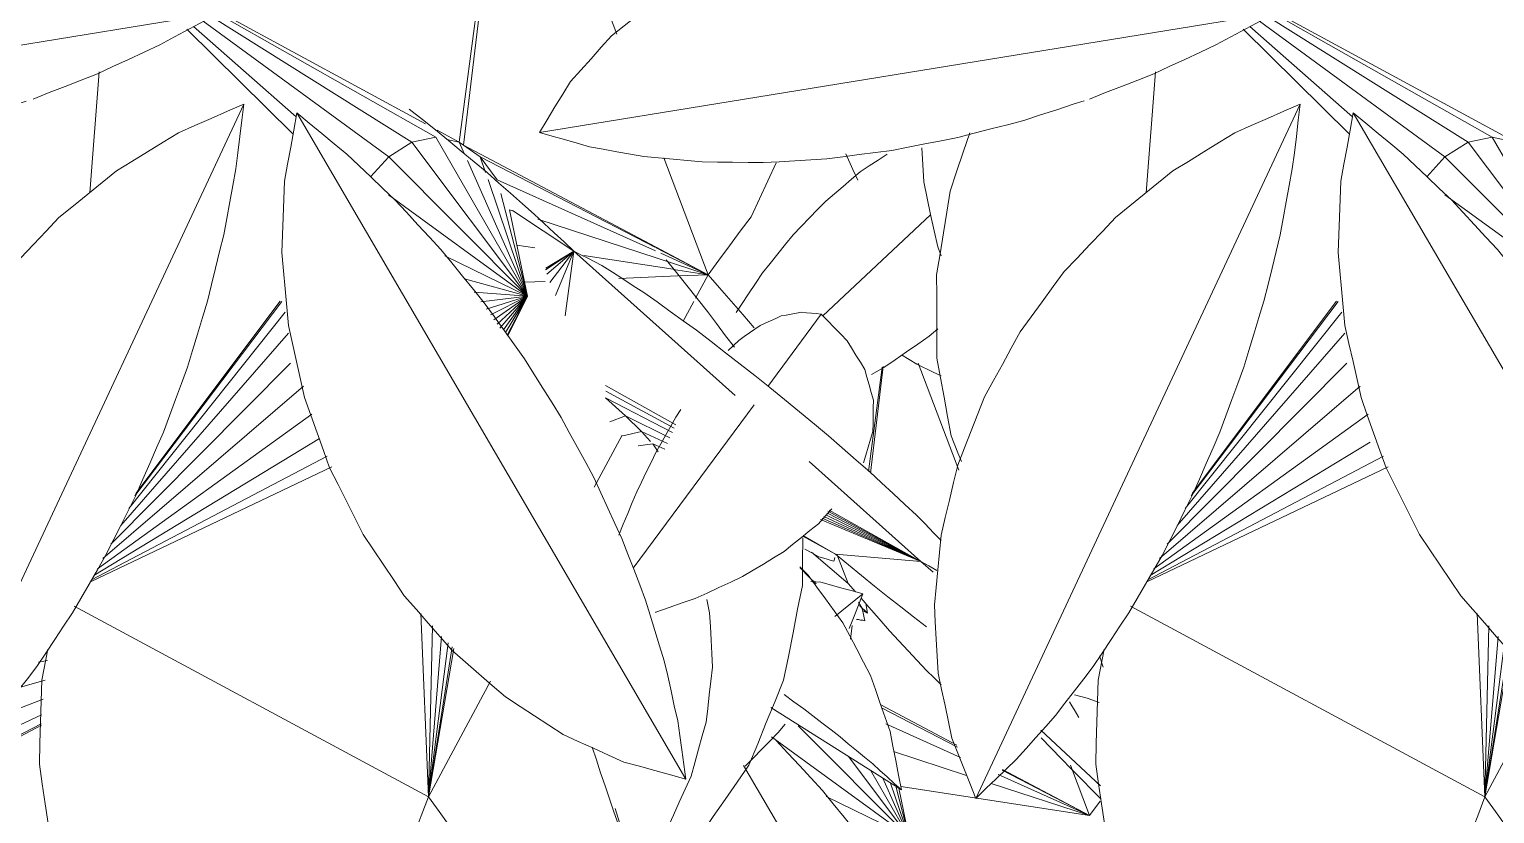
# Model space of a CAD drawing. Header units: metres. Extents: x 13.9 to 26.7, y -0.2 to 3.2.
# Drawn here: x 16.5728 to 16.6786, y 0.5821 to 0.6387 of the extents above; entities that cross this region are included whole.
import ezdxf

# ---------------------------------------------------------------- set-up
doc = ezdxf.new("R2010")
doc.units = ezdxf.units.M
doc.layers.add('Importações nas famílias', color=10, linetype='Continuous', lineweight=5)
doc.layers.add('Vegetação', color=7, linetype='Continuous', lineweight=5)

# ---------------------------------------------------------------- blocks, each defined once
blk = doc.blocks.new('Planta_pergolado_12200 - plantas pergolado_skp_Component_12-V21-Corte 1')
at = {"layer": 'Importações nas famílias'}
for p, q in [((16.64914, 0.59044), (16.64823, 0.59067)), ((16.65001, 0.59012), (16.64914, 0.59044)), ((16.6501, 0.58411), (16.64579, 0.58812)), ((16.67169, 0.56403), (16.66686, 0.56853)), ((16.66639, 0.56799), (16.66697, 0.5675))]:
    blk.add_line(p, q, dxfattribs=at)
at = {"layer": 'Importações nas famílias', "flags": 128}
for points in [[(16.64583, 0.58757), (16.64654, 0.58683), (16.64726, 0.58608)], [(16.64726, 0.58608), (16.648, 0.58532), (16.64875, 0.58457), (16.6495, 0.58381), (16.65016, 0.58314)], [(16.67099, 0.56765), (16.67071, 0.56852), (16.67044, 0.56939), (16.67016, 0.57027)], [(16.66697, 0.5675), (16.66746, 0.5671), (16.66795, 0.56671), (16.66844, 0.56631), (16.66893, 0.56592)], [(16.67169, 0.56403), (16.67152, 0.56493), (16.67134, 0.56584), (16.67116, 0.56674), (16.67099, 0.56765)], [(16.66893, 0.56592), (16.66933, 0.56563), (16.66973, 0.56533), (16.67012, 0.56504), (16.67052, 0.56475)], [(16.67052, 0.56475), (16.67081, 0.56457), (16.67111, 0.56439), (16.6714, 0.56421), (16.67169, 0.56403)]]:
    blk.add_lwpolyline(points, dxfattribs=at)
blk = doc.blocks.new('Planta_pergolado_12200 - plantas pergolado_skp_Component_12-V23-Corte 1')
at = {"layer": 'Importações nas famílias'}
for p, q in [((16.62995, 0.61813), (16.62608, 0.61292)), ((16.62511, 0.6116), (16.61638, 0.59982)), ((16.61982, 0.61125), (16.61944, 0.6107))]:
    blk.add_line(p, q, dxfattribs=at)
at = {"layer": 'Importações nas famílias', "flags": 128}
for points in [[(16.62704, 0.61801), (16.62666, 0.61783), (16.62628, 0.61766), (16.6259, 0.61749), (16.62553, 0.61732)], [(16.62852, 0.61828), (16.62815, 0.61821), (16.62778, 0.61814), (16.62741, 0.61807), (16.62704, 0.61801)], [(16.62995, 0.61813), (16.62959, 0.61817), (16.62923, 0.6182), (16.62888, 0.61824), (16.62852, 0.61828)], [(16.63182, 0.61622), (16.63135, 0.6167), (16.63088, 0.61718), (16.63042, 0.61765), (16.62995, 0.61813)], [(16.62553, 0.61732), (16.62514, 0.61705), (16.62476, 0.61678), (16.62437, 0.61651), (16.62399, 0.61624)], [(16.62399, 0.61624), (16.62361, 0.61587), (16.62322, 0.6155)], [(16.63309, 0.61414), (16.63277, 0.61466), (16.63245, 0.61518), (16.63214, 0.6157), (16.63182, 0.61622)], [(16.63371, 0.61194), (16.63355, 0.61249), (16.6334, 0.61304), (16.63324, 0.61359), (16.63309, 0.61414)], [(16.63368, 0.60968), (16.63369, 0.61025), (16.6337, 0.61081), (16.6337, 0.61138), (16.63371, 0.61194)], [(16.61944, 0.6107), (16.61908, 0.61006), (16.61872, 0.60943), (16.61836, 0.60879), (16.618, 0.60816)], [(16.633, 0.6074), (16.63317, 0.60797), (16.63334, 0.60854), (16.63351, 0.60911), (16.63368, 0.60968)], [(16.618, 0.60816), (16.61766, 0.60744), (16.61731, 0.60673), (16.61697, 0.60602), (16.61663, 0.60531)], [(16.61663, 0.60531), (16.6163, 0.60454), (16.61598, 0.60376), (16.61565, 0.60298), (16.61533, 0.6022)], [(16.62975, 0.60302), (16.63023, 0.60356), (16.63071, 0.60409)], [(16.62726, 0.60102), (16.62788, 0.60152), (16.62851, 0.60202), (16.62913, 0.60252), (16.62975, 0.60302)], [(16.62427, 0.59921), (16.62502, 0.59966), (16.62577, 0.60011), (16.62651, 0.60056), (16.62726, 0.60102)], [(16.62085, 0.59763), (16.6217, 0.59802), (16.62256, 0.59842), (16.62341, 0.59881), (16.62427, 0.59921)], [(16.61797, 0.59662), (16.61801, 0.59664), (16.61896, 0.59697), (16.6199, 0.5973), (16.62085, 0.59763)]]:
    blk.add_lwpolyline(points, dxfattribs=at)
blk = doc.blocks.new('Planta_pergolado_12200 - plantas pergolado_skp_Component_12-V24-Corte 1')
at = {"layer": 'Importações nas famílias'}
for p, q in [((16.62992, 0.5988), (16.62919, 0.59884)), ((16.63092, 0.59632), (16.63295, 0.59797)), ((16.62684, 0.58795), (16.62735, 0.58857)), ((16.60137, 0.57221), (16.60765, 0.57733))]:
    blk.add_line(p, q, dxfattribs=at)
at = {"layer": 'Importações nas famílias', "flags": 128}
for points in [[(16.63295, 0.59797), (16.63219, 0.59817), (16.63143, 0.59838), (16.63068, 0.59859), (16.62992, 0.5988)], [(16.63197, 0.59547), (16.63222, 0.5961), (16.63246, 0.59672), (16.6327, 0.59734), (16.63295, 0.59797)], [(16.62445, 0.58552), (16.62505, 0.58613), (16.62564, 0.58673), (16.62624, 0.58734), (16.62684, 0.58795)], [(16.60387, 0.58036), (16.6035, 0.57936), (16.60312, 0.57835), (16.60275, 0.57734), (16.60238, 0.57634)], [(16.60238, 0.57634), (16.60213, 0.57531), (16.60187, 0.57427), (16.60162, 0.57324), (16.60137, 0.57221)], [(16.60875, 0.57512), (16.60963, 0.57556), (16.61052, 0.57601)], [(16.6051, 0.57356), (16.60601, 0.57395), (16.60693, 0.57434), (16.60784, 0.57473), (16.60875, 0.57512)], [(16.60137, 0.57221), (16.6023, 0.57255), (16.60323, 0.57288), (16.60417, 0.57322), (16.6051, 0.57356)]]:
    blk.add_lwpolyline(points, dxfattribs=at)
blk = doc.blocks.new('Planta_pergolado_12200 - plantas pergolado_skp_Component_17-V25-Corte 1')
at = {"layer": 'Importações nas famílias'}
for p, q in [((16.62925, 0.60096), (16.63189, 0.5987)), ((16.62907, 0.59916), (16.62842, 0.59984)), ((16.63189, 0.5987), (16.63108, 0.60081)), ((16.62958, 0.59867), (16.62907, 0.59916)), ((16.63241, 0.59811), (16.63189, 0.5987)), ((16.63264, 0.59735), (16.63289, 0.5969))]:
    blk.add_line(p, q, dxfattribs=at)
at = {"layer": 'Importações nas famílias', "flags": 128}
for points in [[(16.61876, 0.62206), (16.6195, 0.62113), (16.62025, 0.62019), (16.62099, 0.61926), (16.62173, 0.61832)], [(16.62173, 0.61832), (16.62239, 0.61745), (16.62304, 0.61658), (16.62368, 0.61574)], [(16.63488, 0.5953), (16.63413, 0.59615), (16.63339, 0.597), (16.63282, 0.59764)], [(16.63289, 0.5969), (16.63294, 0.59668), (16.63299, 0.59646), (16.63304, 0.59624), (16.63309, 0.59602)], [(16.63309, 0.59602), (16.63294, 0.59605), (16.63279, 0.59607), (16.63264, 0.5961), (16.63249, 0.59612)], [(16.63755, 0.59243), (16.63688, 0.59315), (16.63622, 0.59386), (16.63555, 0.59458), (16.63488, 0.5953)], [(16.6386, 0.59139), (16.63809, 0.5919), (16.63755, 0.59243)]]:
    blk.add_lwpolyline(points, dxfattribs=at)
blk = doc.blocks.new('Planta_pergolado_12200 - plantas pergolado_skp_Component_16-V26-Corte 1')
for name in ['Planta_pergolado_12200 - plantas pergolado_skp_Component_17-V25-Corte 1', 'Planta_pergolado_12200 - plantas pergolado_skp_Component_12-V23-Corte 1', 'Planta_pergolado_12200 - plantas pergolado_skp_Component_12-V24-Corte 1', 'Planta_pergolado_12200 - plantas pergolado_skp_Component_12-V21-Corte 1']:
    blk.add_blockref(name, (0, 0))
blk = doc.blocks.new('Planta_pergolado_12200 - plantas pergolado_skp_Component_12-V27-Corte 1')
at = {"layer": 'Importações nas famílias'}
for p, q in [((16.63329, 0.59656), (16.6327, 0.59712)), ((16.633, 0.59674), (16.63329, 0.59656)), ((16.63329, 0.59656), (16.63316, 0.59726))]:
    blk.add_line(p, q, dxfattribs=at)
blk = doc.blocks.new('Planta_pergolado_12200 - plantas pergolado_skp_Component_16-V32-Corte 1')
blk.add_blockref('Planta_pergolado_12200 - plantas pergolado_skp_Component_12-V27-Corte 1', (0, 0))
blk = doc.blocks.new('Planta_pergolado_12200 - plantas pergolado_skp_Component_12-V107-Corte 1')
at = {"layer": 'Importações nas famílias'}
blk.add_line((16.65029, 0.59268), (16.65004, 0.5935), dxfattribs=at)
blk = doc.blocks.new('Planta_pergolado_12200 - plantas pergolado_skp_Component_16-V110-Corte 1')
blk.add_blockref('Planta_pergolado_12200 - plantas pergolado_skp_Component_12-V107-Corte 1', (0, 0))
blk = doc.blocks.new('Planta_pergolado_12200 - plantas pergolado_skp_Component_17-V115-Corte 1')
at = {"layer": 'Importações nas famílias'}
for p, q in [((16.57345, 0.59304), (16.57409, 0.59314)), ((16.57214, 0.59124), (16.57393, 0.59174)), ((16.57039, 0.58906), (16.57378, 0.59036)), ((16.56838, 0.58676), (16.57365, 0.58924)), ((16.56637, 0.58462), (16.57367, 0.58849)), ((16.56662, 0.58494), (16.57364, 0.58859))]:
    blk.add_line(p, q, dxfattribs=at)
blk = doc.blocks.new('Planta_pergolado_12200 - plantas pergolado_skp_Component_16-V116-Corte 1')
blk.add_blockref('Planta_pergolado_12200 - plantas pergolado_skp_Component_17-V115-Corte 1', (0, 0))
blk = doc.blocks.new('Planta_pergolado_12200 - plantas pergolado_skp_-3067411-Corte 1')
for name in ['Planta_pergolado_12200 - plantas pergolado_skp_Component_16-V110-Corte 1', 'Planta_pergolado_12200 - plantas pergolado_skp_Component_16-V116-Corte 1']:
    blk.add_blockref(name, (0, 0))
blk = doc.blocks.new('Planta_pergolado_12200 - plantas pergolado_skp_-3067423-Corte 1')
for name in ['Planta_pergolado_12200 - plantas pergolado_skp_-3067411-Corte 1', 'Planta_pergolado_12200 - plantas pergolado_skp_Component_16-V32-Corte 1', 'Planta_pergolado_12200 - plantas pergolado_skp_Component_16-V26-Corte 1']:
    blk.add_blockref(name, (0, 0))
blk = doc.blocks.new('Planta_pergolado_12200 - plantas pergolado_skp_Component_12-V154-Corte 1')
at = {"layer": 'Importações nas famílias'}
for p, q in [((16.62168, 0.59755), (16.62189, 0.5966)), ((16.61658, 0.57757), (16.61507, 0.58247))]:
    blk.add_line(p, q, dxfattribs=at)
at = {"layer": 'Importações nas famílias', "flags": 128}
for points in [[(16.62189, 0.5966), (16.62194, 0.59561), (16.62199, 0.59463), (16.62204, 0.59365), (16.62209, 0.59266)], [(16.62209, 0.59266), (16.62198, 0.59167), (16.62186, 0.59068), (16.62175, 0.58969), (16.62164, 0.5887)], [(16.62164, 0.5887), (16.62136, 0.58773), (16.62109, 0.58675), (16.62082, 0.58578), (16.62055, 0.5848)], [(16.61402, 0.58505), (16.61371, 0.58599), (16.6134, 0.5869)], [(16.6153, 0.58129), (16.61498, 0.58223), (16.61466, 0.58317), (16.61434, 0.58411), (16.61402, 0.58505)], [(16.62055, 0.5848), (16.62012, 0.58387), (16.6197, 0.58293), (16.61928, 0.582), (16.61885, 0.58106)], [(16.61658, 0.57757), (16.61626, 0.5785), (16.61594, 0.57943), (16.61562, 0.58036), (16.6153, 0.58129)], [(16.61885, 0.58106), (16.61828, 0.58019), (16.61772, 0.57932), (16.61715, 0.57844), (16.61658, 0.57757)]]:
    blk.add_lwpolyline(points, dxfattribs=at)
blk = doc.blocks.new('Planta_pergolado_12200 - plantas pergolado_skp_Component_12-V155-Corte 1')
at = {"layer": 'Importações nas famílias'}
for p, q in [((16.62841, 0.5999), (16.629, 0.59931)), ((16.63574, 0.58382), (16.62631, 0.58976))]:
    blk.add_line(p, q, dxfattribs=at)
at = {"layer": 'Importações nas famílias', "flags": 128}
for points in [[(16.629, 0.59931), (16.62963, 0.59845), (16.63025, 0.59759), (16.63088, 0.59673), (16.63151, 0.59587)], [(16.63151, 0.59587), (16.63201, 0.59492), (16.63251, 0.59398), (16.633, 0.59303), (16.6335, 0.59208)], [(16.6335, 0.59208), (16.63385, 0.59107), (16.63421, 0.59006), (16.63457, 0.58905), (16.63492, 0.58804)], [(16.62869, 0.58966), (16.62797, 0.59017), (16.62726, 0.59069)], [(16.6313, 0.58764), (16.63065, 0.58814), (16.62999, 0.58865), (16.62934, 0.58915), (16.62869, 0.58966)], [(16.63366, 0.58569), (16.63307, 0.58618), (16.63248, 0.58666), (16.63189, 0.58715), (16.6313, 0.58764)], [(16.63492, 0.58804), (16.63512, 0.58698), (16.63533, 0.58593), (16.63553, 0.58487), (16.63574, 0.58382)], [(16.63574, 0.58382), (16.63522, 0.58429), (16.6347, 0.58475), (16.63418, 0.58522), (16.63366, 0.58569)]]:
    blk.add_lwpolyline(points, dxfattribs=at)
blk = doc.blocks.new('Planta_pergolado_12200 - plantas pergolado_skp_Component_17-V156-Corte 1')
at = {"layer": 'Importações nas famílias'}
for p, q in [((16.61209, 0.62267), (16.60765, 0.62561)), ((16.61005, 0.62134), (16.61209, 0.62267)), ((16.61006, 0.62145), (16.61209, 0.62267)), ((16.61013, 0.62101), (16.61209, 0.62267)), ((16.61035, 0.62042), (16.61209, 0.62267)), ((16.61076, 0.61948), (16.61209, 0.62267)), ((16.61145, 0.61801), (16.61209, 0.62267)), ((16.61209, 0.62267), (16.62374, 0.61226)), ((16.61945, 0.61016), (16.61437, 0.61299)), ((16.6144, 0.61258), (16.61934, 0.60991)), ((16.61581, 0.61079), (16.61436, 0.61209)), ((16.61436, 0.61209), (16.6192, 0.60959)), ((16.61469, 0.61037), (16.61581, 0.61079)), ((16.61902, 0.60921), (16.61581, 0.61079)), ((16.61698, 0.60966), (16.61581, 0.61079)), ((16.61563, 0.60936), (16.61698, 0.60966)), ((16.61884, 0.6088), (16.61698, 0.60966)), ((16.61763, 0.60895), (16.61698, 0.60966)), ((16.61779, 0.60878), (16.61673, 0.60864)), ((16.61779, 0.60878), (16.61818, 0.6082)), ((16.61779, 0.60878), (16.61866, 0.60839)), ((16.62908, 0.6075), (16.63714, 0.60029)), ((16.62989, 0.60332), (16.63714, 0.60029)), ((16.63, 0.60342), (16.63714, 0.60029)), ((16.63714, 0.60029), (16.63013, 0.60355)), ((16.63714, 0.60029), (16.63027, 0.60367)), ((16.63039, 0.60379), (16.63714, 0.60029)), ((16.63041, 0.60393), (16.63714, 0.60029)), ((16.63714, 0.60029), (16.63051, 0.60399)), ((16.63097, 0.60082), (16.62861, 0.60211)), ((16.63097, 0.60082), (16.62862, 0.60213)), ((16.62865, 0.60216), (16.63097, 0.60082)), ((16.63097, 0.60082), (16.63714, 0.60029)), ((16.63714, 0.60029), (16.63803, 0.59953))]:
    blk.add_line(p, q, dxfattribs=at)
at = {"layer": 'Importações nas famílias', "flags": 128}
for points in [[(16.60021, 0.63293), (16.60116, 0.63218), (16.6021, 0.63143)], [(16.6021, 0.63143), (16.60303, 0.63066), (16.60396, 0.62989), (16.60489, 0.62911), (16.60582, 0.62834)], [(16.60582, 0.62834), (16.60667, 0.62759), (16.60752, 0.62685), (16.60837, 0.6261), (16.60923, 0.62535)], [(16.60923, 0.62535), (16.60994, 0.62468), (16.61066, 0.62401), (16.61138, 0.62334), (16.61209, 0.62267)], [(16.61209, 0.62267), (16.6126, 0.62241), (16.6131, 0.62216), (16.6136, 0.6219), (16.61411, 0.62164)], [(16.61411, 0.62164), (16.61487, 0.62116), (16.61562, 0.62067), (16.61638, 0.62018), (16.61714, 0.61969)], [(16.61714, 0.61969), (16.61809, 0.61901), (16.61903, 0.61833), (16.61998, 0.61765), (16.62093, 0.61697)], [(16.62093, 0.61697), (16.62199, 0.61616), (16.62304, 0.61535), (16.6241, 0.61453), (16.62516, 0.61372)], [(16.62516, 0.61372), (16.62623, 0.61284), (16.6273, 0.61197), (16.62838, 0.61109), (16.62945, 0.61021)], [(16.62945, 0.61021), (16.63046, 0.60935), (16.63146, 0.60848), (16.63246, 0.60761), (16.63346, 0.60675)], [(16.63346, 0.60675), (16.6343, 0.60597), (16.63514, 0.60519), (16.63599, 0.60441), (16.63683, 0.60363)], [(16.63683, 0.60363), (16.63744, 0.603), (16.63805, 0.60237), (16.6386, 0.6018)], [(16.62976, 0.60063), (16.62927, 0.60091), (16.62877, 0.60118)], [(16.63086, 0.60032), (16.63058, 0.6004), (16.63031, 0.60048), (16.63004, 0.60055), (16.62976, 0.60063)], [(16.63092, 0.60057), (16.63089, 0.60045), (16.63086, 0.60032)], [(16.63475, 0.59774), (16.6338, 0.59851), (16.63286, 0.59928), (16.63192, 0.60005), (16.63097, 0.60082)], [(16.6383, 0.59964), (16.63772, 0.59997), (16.63714, 0.60029)], [(16.63754, 0.59558), (16.63661, 0.5963), (16.63568, 0.59702), (16.63475, 0.59774)], [(16.64787, 0.59017), (16.64803, 0.58989), (16.6482, 0.58961), (16.64837, 0.58933), (16.64854, 0.58905)]]:
    blk.add_lwpolyline(points, dxfattribs=at)
blk = doc.blocks.new('Planta_pergolado_12200 - plantas pergolado_skp_Component_16-V157-Corte 1')
for name in ['Planta_pergolado_12200 - plantas pergolado_skp_Component_17-V156-Corte 1', 'Planta_pergolado_12200 - plantas pergolado_skp_Component_12-V155-Corte 1', 'Planta_pergolado_12200 - plantas pergolado_skp_Component_12-V154-Corte 1']:
    blk.add_blockref(name, (0, 0))
blk = doc.blocks.new('Planta_pergolado_12200 - plantas pergolado_skp_Component_12-V190-Corte 1')
at = {"layer": 'Importações nas famílias'}
blk.add_line((16.6096, 0.63124), (16.66274, 0.63987), dxfattribs=at)
at = {"layer": 'Importações nas famílias', "flags": 128}
for points in [[(16.63741, 0.64681), (16.63611, 0.64668), (16.6348, 0.64655), (16.6335, 0.64643), (16.63219, 0.6463)], [(16.64275, 0.64666), (16.64141, 0.6467), (16.64008, 0.64673), (16.63875, 0.64677), (16.63741, 0.64681)], [(16.64807, 0.64587), (16.64674, 0.64607), (16.64541, 0.64627), (16.64408, 0.64647), (16.64275, 0.64666)], [(16.63219, 0.6463), (16.63095, 0.64601), (16.6297, 0.64572), (16.62846, 0.64544), (16.62721, 0.64515)], [(16.65326, 0.64445), (16.65196, 0.64481), (16.65066, 0.64516), (16.64937, 0.64552), (16.64807, 0.64587)], [(16.62721, 0.64515), (16.62605, 0.64471), (16.6249, 0.64427), (16.62374, 0.64383), (16.62258, 0.64339)], [(16.65819, 0.64243), (16.65695, 0.64294), (16.65572, 0.64344), (16.65449, 0.64395), (16.65326, 0.64445)], [(16.62258, 0.64339), (16.62154, 0.64281), (16.6205, 0.64222), (16.61946, 0.64164), (16.61842, 0.64106)], [(16.66274, 0.63987), (16.66161, 0.64051), (16.66047, 0.64115), (16.65933, 0.64179), (16.65819, 0.64243)], [(16.61842, 0.64106), (16.61751, 0.64035), (16.61661, 0.63963), (16.61571, 0.63892), (16.61481, 0.63821)], [(16.65844, 0.63755), (16.65952, 0.63813), (16.66059, 0.63871), (16.66167, 0.63929), (16.66274, 0.63987)], [(16.61481, 0.63821), (16.61407, 0.63739), (16.61333, 0.63656), (16.61259, 0.63574), (16.61185, 0.63491)], [(16.65395, 0.63547), (16.65507, 0.63599), (16.6562, 0.63651), (16.65732, 0.63703), (16.65844, 0.63755)], [(16.61185, 0.63491), (16.61129, 0.634), (16.61072, 0.63308), (16.61016, 0.63216), (16.6096, 0.63124)], [(16.64931, 0.63365), (16.65047, 0.63411), (16.65163, 0.63456), (16.65279, 0.63502), (16.65395, 0.63547)], [(16.64457, 0.63211), (16.64576, 0.6325), (16.64694, 0.63288), (16.64812, 0.63327), (16.64892, 0.63353)], [(16.6398, 0.63087), (16.64099, 0.63118), (16.64218, 0.63149), (16.64338, 0.6318), (16.64457, 0.63211)], [(16.6096, 0.63124), (16.61051, 0.63098), (16.61141, 0.63073), (16.61232, 0.63047), (16.61322, 0.63021)], [(16.63503, 0.62994), (16.63623, 0.63018), (16.63742, 0.63041), (16.63861, 0.63064), (16.6398, 0.63087)], [(16.61322, 0.63021), (16.61421, 0.63003), (16.61519, 0.62985), (16.61617, 0.62968), (16.61715, 0.6295)], [(16.61715, 0.6295), (16.6182, 0.6294), (16.61925, 0.62931), (16.6203, 0.62921), (16.62135, 0.62911)], [(16.63034, 0.62934), (16.63151, 0.62949), (16.63269, 0.62964), (16.63386, 0.62979), (16.63503, 0.62994)], [(16.62135, 0.62911), (16.62245, 0.6291), (16.62355, 0.62909), (16.62466, 0.62907), (16.62576, 0.62906)], [(16.62576, 0.62906), (16.6269, 0.62913), (16.62805, 0.6292), (16.62919, 0.62927), (16.63034, 0.62934)]]:
    blk.add_lwpolyline(points, dxfattribs=at)
blk = doc.blocks.new('Planta_pergolado_12200 - plantas pergolado_skp_Component_12-V100-Corte 1')
at = {"layer": 'Importações nas famílias'}
blk.add_line((16.67702, 0.25046), (16.64893, 0.29851), dxfattribs=at)
at = {"layer": 'Importações nas famílias', "flags": 128}
for points in [[(16.64893, 0.29851), (16.64871, 0.29727), (16.64849, 0.29604), (16.64826, 0.29481), (16.64804, 0.29358)], [(16.65253, 0.29554), (16.65163, 0.29628), (16.65073, 0.29702), (16.64983, 0.29776), (16.64893, 0.29851)], [(16.65601, 0.29224), (16.65514, 0.29306), (16.65427, 0.29389), (16.6534, 0.29471), (16.65253, 0.29554)], [(16.64804, 0.29358), (16.64799, 0.29229), (16.64794, 0.291), (16.64789, 0.28972), (16.64784, 0.28843)], [(16.65933, 0.28865), (16.6585, 0.28955), (16.65767, 0.29044), (16.65684, 0.29134), (16.65601, 0.29224)], [(16.64784, 0.28843), (16.64796, 0.28712), (16.64808, 0.28581), (16.6482, 0.2845), (16.64832, 0.28318)], [(16.66246, 0.28481), (16.66168, 0.28577), (16.6609, 0.28673), (16.66011, 0.28769), (16.65933, 0.28865)], [(16.66536, 0.28076), (16.66464, 0.28177), (16.66391, 0.28278), (16.66319, 0.28379), (16.66246, 0.28481)], [(16.64832, 0.28318), (16.64862, 0.28188), (16.64891, 0.28058), (16.6492, 0.27927), (16.64949, 0.27797)], [(16.66801, 0.27654), (16.66735, 0.27759), (16.66669, 0.27865), (16.66603, 0.2797), (16.66536, 0.28076)], [(16.64949, 0.27797), (16.64994, 0.2767), (16.65039, 0.27543), (16.65085, 0.27416), (16.6513, 0.2729)], [(16.67036, 0.2722), (16.66978, 0.27329), (16.66919, 0.27437), (16.6686, 0.27546), (16.66801, 0.27654)], [(16.6513, 0.2729), (16.65191, 0.2717), (16.65251, 0.2705), (16.65312, 0.2693), (16.65372, 0.2681)], [(16.6724, 0.2678), (16.67189, 0.2689), (16.67138, 0.27), (16.67087, 0.2711), (16.67036, 0.2722)], [(16.65372, 0.2681), (16.65446, 0.26699), (16.65521, 0.26589), (16.65595, 0.26478), (16.65669, 0.26368)], [(16.67411, 0.26337), (16.67368, 0.26448), (16.67326, 0.26559), (16.67283, 0.26669), (16.6724, 0.2678)], [(16.65669, 0.26368), (16.65756, 0.26269), (16.65842, 0.26171), (16.65928, 0.26072), (16.66015, 0.25974)], [(16.67545, 0.25898), (16.67512, 0.26008), (16.67478, 0.26118), (16.67444, 0.26228), (16.67411, 0.26337)], [(16.66015, 0.25974), (16.66111, 0.2589), (16.66207, 0.25806), (16.66303, 0.25722), (16.664, 0.25638)], [(16.67643, 0.25466), (16.67618, 0.25574), (16.67594, 0.25682), (16.6757, 0.2579), (16.67545, 0.25898)], [(16.664, 0.25638), (16.66504, 0.2557), (16.66608, 0.25502), (16.66712, 0.25435), (16.66816, 0.25367)], [(16.67702, 0.25046), (16.67687, 0.25151), (16.67672, 0.25256), (16.67657, 0.25361), (16.67643, 0.25466)], [(16.66816, 0.25367), (16.66925, 0.25318), (16.67035, 0.25268), (16.67144, 0.25218), (16.67253, 0.25169)], [(16.67253, 0.25169), (16.67366, 0.25138), (16.67478, 0.25107), (16.6759, 0.25077), (16.67702, 0.25046)]]:
    blk.add_lwpolyline(points, dxfattribs=at)
blk = doc.blocks.new('Planta_pergolado_12200 - plantas pergolado_skp_Component_12-V101-Corte 1')
at = {"layer": 'Importações nas famílias'}
blk.add_line((16.62168, 0.24907), (16.6451, 0.29914), dxfattribs=at)
at = {"layer": 'Importações nas famílias', "flags": 128}
for points in [[(16.6451, 0.29914), (16.64392, 0.29863), (16.64275, 0.29811), (16.64157, 0.29759), (16.64039, 0.29708)], [(16.64453, 0.29447), (16.64468, 0.29564), (16.64482, 0.29681), (16.64496, 0.29798), (16.6451, 0.29914)], [(16.64039, 0.29708), (16.63927, 0.29639), (16.63815, 0.2957), (16.63703, 0.29501), (16.63591, 0.29433)], [(16.63591, 0.29433), (16.63487, 0.29349), (16.63384, 0.29265), (16.6328, 0.2918), (16.63176, 0.29096)], [(16.64366, 0.28971), (16.64388, 0.2909), (16.64409, 0.29209), (16.64431, 0.29328), (16.64453, 0.29447)], [(16.63176, 0.29096), (16.63084, 0.28999), (16.62991, 0.28901), (16.62899, 0.28804), (16.62806, 0.28706)], [(16.64248, 0.28493), (16.64278, 0.28612), (16.64307, 0.28732), (16.64336, 0.28852), (16.64366, 0.28971)], [(16.62806, 0.28706), (16.62727, 0.28598), (16.62647, 0.28489), (16.62568, 0.2838), (16.62488, 0.28272)], [(16.64103, 0.28017), (16.64139, 0.28136), (16.64175, 0.28255), (16.64212, 0.28374), (16.64248, 0.28493)], [(16.62488, 0.28272), (16.62424, 0.28154), (16.6236, 0.28037), (16.62295, 0.2792), (16.62231, 0.27803)], [(16.6393, 0.27549), (16.63973, 0.27666), (16.64016, 0.27783), (16.6406, 0.279), (16.64103, 0.28017)], [(16.62231, 0.27803), (16.62183, 0.2768), (16.62135, 0.27557), (16.62087, 0.27434), (16.62039, 0.2731)], [(16.63733, 0.27095), (16.63782, 0.27208), (16.63832, 0.27322), (16.63881, 0.27436), (16.6393, 0.27549)], [(16.62039, 0.2731), (16.62008, 0.27184), (16.61978, 0.27058), (16.61948, 0.26932), (16.61917, 0.26806)], [(16.63513, 0.26658), (16.63568, 0.26767), (16.63623, 0.26876), (16.63678, 0.26985), (16.63733, 0.27095)], [(16.61917, 0.26806), (16.61905, 0.2668), (16.61893, 0.26554), (16.61881, 0.26428), (16.61869, 0.26302)], [(16.63273, 0.26245), (16.63333, 0.26348), (16.63393, 0.26451), (16.63453, 0.26555), (16.63513, 0.26658)], [(16.61869, 0.26302), (16.61876, 0.26179), (16.61882, 0.26056), (16.61889, 0.25933), (16.61896, 0.2581)], [(16.63016, 0.25859), (16.6308, 0.25955), (16.63145, 0.26052), (16.63209, 0.26148), (16.63273, 0.26245)], [(16.61896, 0.2581), (16.61921, 0.25693), (16.61946, 0.25576), (16.61971, 0.25459), (16.61996, 0.25342)], [(16.62744, 0.25505), (16.62812, 0.25593), (16.6288, 0.25682), (16.62948, 0.2577), (16.63016, 0.25859)], [(16.6246, 0.25186), (16.62531, 0.25266), (16.62602, 0.25345), (16.62673, 0.25425), (16.62744, 0.25505)], [(16.61996, 0.25342), (16.62039, 0.25233), (16.62082, 0.25125), (16.62125, 0.25016), (16.62168, 0.24907)], [(16.62168, 0.24907), (16.62241, 0.24977), (16.62314, 0.25047), (16.62387, 0.25117), (16.6246, 0.25186)]]:
    blk.add_lwpolyline(points, dxfattribs=at)
blk = doc.blocks.new('Planta_pergolado_12200 - plantas pergolado_skp_Component_17-V191-Corte 1')
at = {"layer": 'Importações nas famílias'}
for p, q in [((16.67497, 0.62949), (16.66157, 0.63927)), ((16.67664, 0.63054), (16.66221, 0.63958)), ((16.66256, 0.63984), (16.67838, 0.6309)), ((16.66274, 0.63992), (16.68007, 0.63054)), ((16.66807, 0.63112), (16.6604, 0.63868)), ((16.6683, 0.63236), (16.66089, 0.63887)), ((16.65339, 0.62689), (16.65408, 0.63561)), ((16.67497, 0.62949), (16.67664, 0.63054)), ((16.67664, 0.63054), (16.67838, 0.6309)), ((16.68499, 0.61944), (16.67664, 0.63054)), ((16.68499, 0.61944), (16.67838, 0.6309)), ((16.67838, 0.6309), (16.68007, 0.63054)), ((16.67365, 0.62803), (16.67497, 0.62949)), ((16.68499, 0.61944), (16.67497, 0.62949)), ((16.68499, 0.61944), (16.67495, 0.62674)), ((16.65665, 0.60504), (16.66725, 0.61905)), ((16.65672, 0.60519), (16.66714, 0.61907)), ((16.65622, 0.60412), (16.66752, 0.61827)), ((16.65564, 0.6029), (16.66775, 0.61675)), ((16.65491, 0.60155), (16.66788, 0.61459)), ((16.65435, 0.6005), (16.66884, 0.61294)), ((16.65395, 0.59976), (16.66942, 0.61091)), ((16.65369, 0.59928), (16.66956, 0.6089)), ((16.65353, 0.59898), (16.67053, 0.6079)), ((16.67086, 0.60712), (16.65344, 0.59883)), ((16.65227, 0.59708), (16.67785, 0.58333)), ((16.67729, 0.59655), (16.67785, 0.58333)), ((16.67813, 0.59565), (16.67785, 0.58333)), ((16.67785, 0.58333), (16.6788, 0.59489)), ((16.67785, 0.58333), (16.67927, 0.59442)), ((16.67955, 0.59413), (16.67785, 0.58333)), ((16.67967, 0.59401), (16.67785, 0.58333)), ((16.68231, 0.59166), (16.67785, 0.58333))]:
    blk.add_line(p, q, dxfattribs=at)
at = {"layer": 'Importações nas famílias', "flags": 128}
for points in [[(16.63925, 0.627), (16.63972, 0.62841), (16.6402, 0.62981), (16.64068, 0.63121)], [(16.63827, 0.62098), (16.63852, 0.62249), (16.63876, 0.62399), (16.639, 0.6255), (16.63925, 0.627)], [(16.6383, 0.61496), (16.63829, 0.61646), (16.63829, 0.61797), (16.63828, 0.61947), (16.63827, 0.62098)], [(16.63932, 0.60935), (16.63907, 0.61075), (16.63881, 0.61215), (16.63856, 0.61355), (16.6383, 0.61496)], [(16.64007, 0.6075), (16.63981, 0.60814), (16.63932, 0.60935)], [(16.64994, 0.59174), (16.65023, 0.59323), (16.65037, 0.59397)], [(16.64976, 0.58568), (16.6498, 0.5872), (16.64985, 0.58871), (16.64989, 0.59022), (16.64994, 0.59174)], [(16.65059, 0.57996), (16.65038, 0.58139), (16.65017, 0.58282), (16.64997, 0.58425), (16.64976, 0.58568)], [(16.67785, 0.58333), (16.67733, 0.58196), (16.67681, 0.58059), (16.67629, 0.57922), (16.67577, 0.57785)], [(16.68092, 0.57902), (16.68015, 0.5801), (16.67939, 0.58118), (16.67862, 0.58225), (16.67785, 0.58333)]]:
    blk.add_lwpolyline(points, dxfattribs=at)
blk = doc.blocks.new('Planta_pergolado_12200 - plantas pergolado_skp_Component_16-V192-Corte 1')
for name, p in [('Planta_pergolado_12200 - plantas pergolado_skp_Component_17-V191-Corte 1', (0, 0)), ('Planta_pergolado_12200 - plantas pergolado_skp_Component_12-V190-Corte 1', (0, 0)), ('Planta_pergolado_12200 - plantas pergolado_skp_Component_12-V101-Corte 1', (0.01942, 0.33414)), ('Planta_pergolado_12200 - plantas pergolado_skp_Component_12-V100-Corte 1', (0.01942, 0.33414))]:
    blk.add_blockref(name, p)
blk = doc.blocks.new('Planta_pergolado_12200 - plantas pergolado_skp_Component_12-V203-Corte 1')
at = {"layer": 'Importações nas famílias'}
blk.add_line((16.53335, 0.63124), (16.58649, 0.63987), dxfattribs=at)
at = {"layer": 'Importações nas famílias', "flags": 128}
for points in [[(16.56116, 0.64681), (16.55985, 0.64668), (16.55855, 0.64655), (16.55724, 0.64643), (16.55594, 0.6463)], [(16.56649, 0.64666), (16.56516, 0.6467), (16.56383, 0.64673), (16.56249, 0.64677), (16.56116, 0.64681)], [(16.57182, 0.64587), (16.57049, 0.64607), (16.56915, 0.64627), (16.56782, 0.64647), (16.56649, 0.64666)], [(16.55594, 0.6463), (16.55469, 0.64601), (16.55345, 0.64572), (16.5522, 0.64544), (16.55096, 0.64515)], [(16.577, 0.64445), (16.57571, 0.64481), (16.57441, 0.64516), (16.57311, 0.64552), (16.57182, 0.64587)], [(16.55096, 0.64515), (16.5498, 0.64471), (16.54864, 0.64427), (16.54749, 0.64383), (16.54633, 0.64339)], [(16.58193, 0.64243), (16.5807, 0.64294), (16.57947, 0.64344), (16.57824, 0.64395), (16.577, 0.64445)], [(16.54633, 0.64339), (16.54529, 0.64281), (16.54425, 0.64222), (16.5432, 0.64164), (16.54216, 0.64106)], [(16.58649, 0.63987), (16.58535, 0.64051), (16.58421, 0.64115), (16.58307, 0.64179), (16.58193, 0.64243)], [(16.54216, 0.64106), (16.54126, 0.64035), (16.54036, 0.63963), (16.53946, 0.63892), (16.53856, 0.63821)], [(16.58219, 0.63755), (16.58327, 0.63813), (16.58434, 0.63871), (16.58542, 0.63929), (16.58649, 0.63987)], [(16.53856, 0.63821), (16.53782, 0.63739), (16.53708, 0.63656), (16.53633, 0.63574), (16.53559, 0.63491)], [(16.57769, 0.63547), (16.57882, 0.63599), (16.57994, 0.63651), (16.58107, 0.63703), (16.58219, 0.63755)], [(16.53559, 0.63491), (16.53503, 0.634), (16.53447, 0.63308), (16.53391, 0.63216), (16.53335, 0.63124)], [(16.57305, 0.63365), (16.57421, 0.63411), (16.57537, 0.63456), (16.57653, 0.63502), (16.57769, 0.63547)], [(16.56832, 0.63211), (16.5695, 0.6325), (16.57069, 0.63288), (16.57187, 0.63327), (16.57255, 0.63349)], [(16.56354, 0.63087), (16.56474, 0.63118), (16.56593, 0.63149), (16.56712, 0.6318), (16.56832, 0.63211)], [(16.53335, 0.63124), (16.53425, 0.63098), (16.53516, 0.63073), (16.53606, 0.63047), (16.53697, 0.63021)], [(16.55878, 0.62994), (16.55997, 0.63018), (16.56116, 0.63041), (16.56235, 0.63064), (16.56354, 0.63087)], [(16.53697, 0.63021), (16.53795, 0.63003), (16.53893, 0.62985), (16.53992, 0.62968), (16.5409, 0.6295)], [(16.5409, 0.6295), (16.54195, 0.6294), (16.543, 0.62931), (16.54404, 0.62921), (16.54509, 0.62911)], [(16.55408, 0.62934), (16.55526, 0.62949), (16.55643, 0.62964), (16.55761, 0.62979), (16.55878, 0.62994)], [(16.54509, 0.62911), (16.5462, 0.6291), (16.5473, 0.62909), (16.5484, 0.62907), (16.5495, 0.62906)], [(16.5495, 0.62906), (16.55065, 0.62913), (16.55179, 0.6292), (16.55294, 0.62927), (16.55408, 0.62934)]]:
    blk.add_lwpolyline(points, dxfattribs=at)
blk = doc.blocks.new('Planta_pergolado_12200 - plantas pergolado_skp_Component_17-V204-Corte 1')
at = {"layer": 'Importações nas famílias'}
for p, q in [((16.60381, 0.63054), (16.60702, 0.65497)), ((16.60706, 0.65494), (16.60412, 0.63033)), ((16.6152, 0.63832), (16.60939, 0.65365)), ((16.59872, 0.62949), (16.58532, 0.63927)), ((16.60039, 0.63054), (16.58596, 0.63958)), ((16.58631, 0.63984), (16.60213, 0.6309)), ((16.58701, 0.63964), (16.60137, 0.63186)), ((16.59182, 0.63112), (16.58415, 0.63868)), ((16.59204, 0.63236), (16.58463, 0.63887)), ((16.57714, 0.62689), (16.57782, 0.63561)), ((16.59872, 0.62949), (16.60039, 0.63054)), ((16.60039, 0.63054), (16.60213, 0.6309)), ((16.60874, 0.61944), (16.60039, 0.63054)), ((16.60874, 0.61944), (16.60213, 0.6309)), ((16.60223, 0.6314), (16.60381, 0.63054)), ((16.60292, 0.63073), (16.60381, 0.63054)), ((16.60419, 0.62968), (16.60381, 0.63054)), ((16.60381, 0.63054), (16.60412, 0.63033)), ((16.5974, 0.62803), (16.59872, 0.62949)), ((16.60874, 0.61944), (16.59872, 0.62949)), ((16.60412, 0.63033), (16.60532, 0.62949)), ((16.60412, 0.63033), (16.61797, 0.623)), ((16.60571, 0.62835), (16.60532, 0.62949)), ((16.60532, 0.62949), (16.60656, 0.62782)), ((16.60532, 0.62949), (16.61797, 0.62295)), ((16.62178, 0.62098), (16.61859, 0.6294)), ((16.60874, 0.61944), (16.6044, 0.62921)), ((16.60874, 0.61944), (16.60589, 0.62784)), ((16.60656, 0.62782), (16.61797, 0.62269)), ((16.60874, 0.61944), (16.5987, 0.62674)), ((16.60874, 0.61944), (16.60682, 0.62683)), ((16.60874, 0.61944), (16.60744, 0.62565)), ((16.60744, 0.62565), (16.60765, 0.62558)), ((16.60949, 0.62498), (16.62178, 0.62098)), ((16.60797, 0.62311), (16.60928, 0.62291)), ((16.60278, 0.62235), (16.60874, 0.61944)), ((16.61281, 0.62236), (16.61926, 0.62137)), ((16.61797, 0.62299), (16.62178, 0.62098)), ((16.61803, 0.62292), (16.62178, 0.62098)), ((16.61836, 0.62252), (16.62178, 0.62098)), ((16.61929, 0.62136), (16.62178, 0.62098)), ((16.6196, 0.62089), (16.62178, 0.62098)), ((16.62178, 0.62098), (16.62086, 0.61928)), ((16.60874, 0.61944), (16.6042, 0.62067)), ((16.60852, 0.62043), (16.61001, 0.62049)), ((16.61534, 0.62071), (16.61958, 0.62089)), ((16.58039, 0.60504), (16.591, 0.61905)), ((16.58047, 0.60519), (16.59089, 0.61907)), ((16.60489, 0.61971), (16.60874, 0.61944)), ((16.60538, 0.61902), (16.60874, 0.61944)), ((16.60874, 0.61944), (16.60576, 0.6185)), ((16.60606, 0.61808), (16.60874, 0.61944)), ((16.60874, 0.61944), (16.60631, 0.61772)), ((16.60874, 0.61944), (16.60654, 0.61741)), ((16.60874, 0.61944), (16.60674, 0.61713)), ((16.60701, 0.61701), (16.60874, 0.61944)), ((16.60874, 0.61944), (16.60716, 0.6168)), ((16.60874, 0.61944), (16.60728, 0.61662)), ((16.60874, 0.61944), (16.60732, 0.61657)), ((16.62074, 0.61905), (16.61998, 0.61763)), ((16.57996, 0.60412), (16.59126, 0.61827)), ((16.57939, 0.6029), (16.5915, 0.61675)), ((16.57866, 0.60155), (16.59163, 0.61459)), ((16.57809, 0.6005), (16.59258, 0.61294)), ((16.5777, 0.59976), (16.59317, 0.61091)), ((16.61558, 0.60941), (16.61356, 0.60566)), ((16.57744, 0.59928), (16.59373, 0.60916)), ((16.57728, 0.59898), (16.59428, 0.6079)), ((16.59461, 0.60712), (16.57719, 0.59883)), ((16.57602, 0.59708), (16.60159, 0.58333)), ((16.60104, 0.59655), (16.60159, 0.58333)), ((16.60188, 0.59565), (16.60159, 0.58333)), ((16.60159, 0.58333), (16.60254, 0.59489)), ((16.60159, 0.58333), (16.60301, 0.59442)), ((16.6033, 0.59413), (16.60159, 0.58333)), ((16.60342, 0.59401), (16.60159, 0.58333)), ((16.60606, 0.59166), (16.60159, 0.58333))]:
    blk.add_line(p, q, dxfattribs=at)
at = {"layer": 'Importações nas famílias', "flags": 128}
for points in [[(16.62668, 0.62905), (16.62608, 0.62775), (16.62548, 0.62646), (16.62488, 0.62516)], [(16.62488, 0.62516), (16.6241, 0.62412), (16.62333, 0.62307), (16.62255, 0.62203), (16.62178, 0.62098)], [(16.62178, 0.62098), (16.62261, 0.62002), (16.62344, 0.61907), (16.62428, 0.61811), (16.62511, 0.61715)], [(16.62862, 0.60199), (16.6286, 0.60027), (16.62858, 0.59855)], [(16.62858, 0.59855), (16.62824, 0.59685), (16.62791, 0.59515), (16.62757, 0.59345), (16.62723, 0.59174)], [(16.57368, 0.59174), (16.57397, 0.59323), (16.57412, 0.59397)], [(16.57351, 0.58568), (16.57355, 0.5872), (16.57359, 0.58871), (16.57364, 0.59022), (16.57368, 0.59174)], [(16.62723, 0.59174), (16.62661, 0.59021), (16.62598, 0.58868), (16.62536, 0.58714), (16.62473, 0.58561)], [(16.57433, 0.57996), (16.57413, 0.58139), (16.57392, 0.58282), (16.57371, 0.58425), (16.57351, 0.58568)], [(16.62473, 0.58561), (16.62387, 0.58437), (16.62301, 0.58313), (16.62215, 0.5819), (16.62129, 0.58066)], [(16.60159, 0.58333), (16.60107, 0.58196), (16.60055, 0.58059), (16.60003, 0.57922), (16.59952, 0.57785)], [(16.60467, 0.57902), (16.6039, 0.5801), (16.60313, 0.58118), (16.60236, 0.58225), (16.60159, 0.58333)]]:
    blk.add_lwpolyline(points, dxfattribs=at)
blk = doc.blocks.new('Planta_pergolado_12200 - plantas pergolado_skp_Component_16-V205-Corte 1')
for name, p in [('Planta_pergolado_12200 - plantas pergolado_skp_Component_17-V204-Corte 1', (0, 0)), ('Planta_pergolado_12200 - plantas pergolado_skp_Component_12-V203-Corte 1', (0, 0)), ('Planta_pergolado_12200 - plantas pergolado_skp_Component_12-V101-Corte 1', (-0.05684, 0.33414)), ('Planta_pergolado_12200 - plantas pergolado_skp_Component_12-V100-Corte 1', (-0.05684, 0.33414))]:
    blk.add_blockref(name, p)
blk = doc.blocks.new('Planta_pergolado_12200 - plantas pergolado_skp_-V208-Corte 1')
for name in ['Planta_pergolado_12200 - plantas pergolado_skp_Component_16-V205-Corte 1', 'Planta_pergolado_12200 - plantas pergolado_skp_Component_16-V192-Corte 1']:
    blk.add_blockref(name, (0, 0))
blk = doc.blocks.new('Planta_pergolado_12200 - plantas pergolado_skp_-3067425-Corte 1')
for name in ['Planta_pergolado_12200 - plantas pergolado_skp_-V208-Corte 1', 'Planta_pergolado_12200 - plantas pergolado_skp_Component_16-V157-Corte 1']:
    blk.add_blockref(name, (0, 0))
blk = doc.blocks.new('Planta_pergolado_12200 - plantas pergolado_skp_Component_12-V291-Corte 1')
at = {"layer": 'Importações nas famílias'}
for p, q in [((16.64772, 0.54559), (16.62433, 0.58559)), ((16.645, 0.55787), (16.64481, 0.5585))]:
    blk.add_line(p, q, dxfattribs=at)
at = {"layer": 'Importações nas famílias', "flags": 128}
for points in [[(16.63003, 0.58378), (16.6292, 0.58468), (16.62837, 0.58557), (16.62754, 0.58647), (16.6267, 0.58737)], [(16.63316, 0.57994), (16.63238, 0.5809), (16.63159, 0.58186), (16.63081, 0.58282), (16.63003, 0.58378)], [(16.63606, 0.57588), (16.63534, 0.5769), (16.63461, 0.57791), (16.63389, 0.57892), (16.63316, 0.57994)], [(16.63871, 0.57167), (16.63805, 0.57272), (16.63739, 0.57378), (16.63672, 0.57483), (16.63606, 0.57588)], [(16.64106, 0.56733), (16.64047, 0.56842), (16.63989, 0.5695), (16.6393, 0.57058), (16.63871, 0.57167)], [(16.6431, 0.56293), (16.64259, 0.56403), (16.64208, 0.56513), (16.64157, 0.56623), (16.64106, 0.56733)], [(16.64481, 0.5585), (16.64438, 0.55961), (16.64395, 0.56072), (16.64353, 0.56182), (16.6431, 0.56293)], [(16.62853, 0.55751), (16.62912, 0.55684), (16.62998, 0.55585), (16.63084, 0.55487)], [(16.64615, 0.55411), (16.64581, 0.55521), (16.64562, 0.55585)], [(16.63084, 0.55487), (16.63181, 0.55403), (16.63277, 0.55319), (16.63373, 0.55235), (16.6347, 0.55151)], [(16.64713, 0.54979), (16.64688, 0.55087), (16.64664, 0.55195), (16.64639, 0.55303), (16.64615, 0.55411)], [(16.6347, 0.55151), (16.63574, 0.55083), (16.63678, 0.55015), (16.63782, 0.54948), (16.63886, 0.5488)], [(16.64772, 0.54559), (16.64757, 0.54664), (16.64742, 0.54769), (16.64727, 0.54874), (16.64713, 0.54979)], [(16.63886, 0.5488), (16.63995, 0.5483), (16.64105, 0.54781), (16.64214, 0.54731), (16.64323, 0.54681)], [(16.64323, 0.54681), (16.64435, 0.54651), (16.64547, 0.5462), (16.6466, 0.5459), (16.64772, 0.54559)]]:
    blk.add_lwpolyline(points, dxfattribs=at)
blk = doc.blocks.new('Planta_pergolado_12200 - plantas pergolado_skp_Component_12-V293-Corte 1')
at = {"layer": 'Importações nas famílias'}
blk.add_line((16.63575, 0.6152), (16.63684, 0.61452), dxfattribs=at)
at = {"layer": 'Importações nas famílias', "flags": 128}
blk.add_lwpolyline([(16.63684, 0.61452), (16.63803, 0.61395), (16.6386, 0.61368)], dxfattribs=at)
blk = doc.blocks.new('Planta_pergolado_12200 - plantas pergolado_skp_Component_17-V294-Corte 1')
at = {"layer": 'Importações nas famílias'}
for p, q in [((16.63987, 0.60687), (16.63695, 0.61459)), ((16.63335, 0.60679), (16.63434, 0.61431)), ((16.63441, 0.61435), (16.63349, 0.60667)), ((16.63217, 0.59568), (16.63206, 0.5947)), ((16.63424, 0.58995), (16.63974, 0.58704)), ((16.6343, 0.58973), (16.63978, 0.5869)), ((16.63627, 0.58043), (16.62829, 0.58844)), ((16.63461, 0.58858), (16.64, 0.58615)), ((16.63627, 0.58043), (16.62635, 0.58765)), ((16.63627, 0.58043), (16.63191, 0.58623)), ((16.63515, 0.58658), (16.64044, 0.58486)), ((16.63627, 0.58043), (16.63351, 0.58523)), ((16.643, 0.58523), (16.64931, 0.58197)), ((16.64304, 0.58529), (16.64931, 0.58197)), ((16.64931, 0.58197), (16.64794, 0.5856)), ((16.63627, 0.58043), (16.63439, 0.58467)), ((16.63627, 0.58043), (16.63495, 0.58431)), ((16.63627, 0.58043), (16.63533, 0.58408)), ((16.63627, 0.58043), (16.63554, 0.58395)), ((16.63569, 0.58407), (16.64931, 0.58197)), ((16.64221, 0.58428), (16.64931, 0.58197)), ((16.64271, 0.58494), (16.64931, 0.58197)), ((16.63031, 0.58334), (16.63627, 0.58043)), ((16.65009, 0.58301), (16.64931, 0.58197))]:
    blk.add_line(p, q, dxfattribs=at)
at = {"layer": 'Importações nas famílias', "flags": 128}
blk.add_lwpolyline([(16.63172, 0.62969), (16.63223, 0.62856), (16.63259, 0.62779)], dxfattribs=at)
blk = doc.blocks.new('Planta_pergolado_12200 - plantas pergolado_skp_Component_16-V295-Corte 1')
for name in ['Planta_pergolado_12200 - plantas pergolado_skp_Component_17-V294-Corte 1', 'Planta_pergolado_12200 - plantas pergolado_skp_Component_12-V293-Corte 1', 'Planta_pergolado_12200 - plantas pergolado_skp_Component_12-V291-Corte 1']:
    blk.add_blockref(name, (0, 0))
blk = doc.blocks.new('Planta_pergolado_12200 - plantas pergolado_skp_-V319-Corte 1')
blk.add_blockref('Planta_pergolado_12200 - plantas pergolado_skp_Component_16-V295-Corte 1', (0, 0))
blk = doc.blocks.new('Planta_pergolado_12200 - plantas pergolado_skp_-3067427-Corte 1')
blk.add_blockref('Planta_pergolado_12200 - plantas pergolado_skp_-V319-Corte 1', (0, 0))
blk = doc.blocks.new('Planta_pergolado_12200 - plantas pergolado_skp_-3067432-Corte 1')
for name in ['Planta_pergolado_12200 - plantas pergolado_skp_-3067425-Corte 1', 'Planta_pergolado_12200 - plantas pergolado_skp_-3067427-Corte 1', 'Planta_pergolado_12200 - plantas pergolado_skp_-3067423-Corte 1']:
    blk.add_blockref(name, (0, 0))
blk = doc.blocks.new('Planta_pergolado_12200 - plantas pergolado_skp_Component_12-V559-Corte 1')
at = {"layer": 'Importações nas famílias'}
for p, q in [((16.63005, 0.61802), (16.63784, 0.6253)), ((16.63837, 0.61708), (16.63774, 0.61655)), ((16.63447, 0.61429), (16.63357, 0.61377))]:
    blk.add_line(p, q, dxfattribs=at)
at = {"layer": 'Importações nas famílias', "flags": 128}
for points in [[(16.63276, 0.62839), (16.63341, 0.62882), (16.63406, 0.62925), (16.63471, 0.62968)], [(16.63027, 0.62629), (16.63089, 0.62681), (16.63152, 0.62734), (16.63214, 0.62786), (16.63276, 0.62839)], [(16.62791, 0.62385), (16.6285, 0.62446), (16.62909, 0.62507), (16.62968, 0.62568), (16.63027, 0.62629)], [(16.62571, 0.62111), (16.62626, 0.62179), (16.62681, 0.62248), (16.62736, 0.62317), (16.62791, 0.62385)], [(16.62381, 0.61825), (16.62419, 0.61883), (16.6247, 0.61959), (16.6252, 0.62035), (16.62571, 0.62111)], [(16.63774, 0.61655), (16.63692, 0.61598), (16.6361, 0.61542), (16.63529, 0.61485), (16.63447, 0.61429)]]:
    blk.add_lwpolyline(points, dxfattribs=at)
blk = doc.blocks.new('Planta_pergolado_12200 - plantas pergolado_skp_Component_16-V560-Corte 1')
blk.add_blockref('Planta_pergolado_12200 - plantas pergolado_skp_Component_12-V559-Corte 1', (0, 0))
blk = doc.blocks.new('Planta_pergolado_12200 - plantas pergolado_skp_-3067434-Corte 1')
blk.add_blockref('Planta_pergolado_12200 - plantas pergolado_skp_Component_16-V560-Corte 1', (0, 0))
blk = doc.blocks.new('Planta_pergolado_12200 - plantas pergolado_skp_Component_12-V701-Corte 1')
at = {"layer": 'Importações nas famílias'}
for p, q in [((16.65995, 0.66716), (16.65877, 0.66664)), ((16.65015, 0.66053), (16.6493, 0.65963)), ((16.65222, 0.64463), (16.65477, 0.65007)), ((16.64128, 0.64866), (16.64069, 0.64759)), ((16.64069, 0.64759), (16.64033, 0.64667)), ((16.63835, 0.62298), (16.6386, 0.62233))]:
    blk.add_line(p, q, dxfattribs=at)
at = {"layer": 'Importações nas famílias', "flags": 128}
for points in [[(16.65877, 0.66664), (16.65765, 0.66595), (16.65653, 0.66527), (16.65541, 0.66458), (16.65429, 0.66389)], [(16.65429, 0.66389), (16.65326, 0.66305), (16.65222, 0.66221), (16.65119, 0.66137), (16.65015, 0.66053)], [(16.63721, 0.63013), (16.63728, 0.6289), (16.63734, 0.62767)], [(16.63734, 0.62767), (16.63759, 0.6265), (16.63784, 0.62532), (16.6381, 0.62415), (16.63835, 0.62298)]]:
    blk.add_lwpolyline(points, dxfattribs=at)
blk = doc.blocks.new('Planta_pergolado_12200 - plantas pergolado_skp_Component_16-V704-Corte 1')
blk.add_blockref('Planta_pergolado_12200 - plantas pergolado_skp_Component_12-V701-Corte 1', (0, 0))
blk = doc.blocks.new('Planta_pergolado_12200 - plantas pergolado_skp_-V719-Corte 1')
blk.add_blockref('Planta_pergolado_12200 - plantas pergolado_skp_Component_16-V704-Corte 1', (0, 0))
blk = doc.blocks.new('Planta_pergolado_12200 - plantas pergolado_skp_-3067436-Corte 1')
blk.add_blockref('Planta_pergolado_12200 - plantas pergolado_skp_-V719-Corte 1', (0, 0))
blk = doc.blocks.new('Planta_pergolado_12200 - plantas pergolado_skp_-3067443-Corte 1')
for name in ['Planta_pergolado_12200 - plantas pergolado_skp_-3067436-Corte 1', 'Planta_pergolado_12200 - plantas pergolado_skp_-3067434-Corte 1']:
    blk.add_blockref(name, (0, 0))
blk = doc.blocks.new('Planta_pergolado_12200 - Planta_pergolado_12200-3067476-Corte 1')
for name in ['Planta_pergolado_12200 - plantas pergolado_skp_-3067443-Corte 1', 'Planta_pergolado_12200 - plantas pergolado_skp_-3067432-Corte 1']:
    blk.add_blockref(name, (0, 0))

msp = doc.modelspace()

# ---------------------------------------------------------------- block references
at = {"layer": 'Vegetação', "color": 10}
msp.add_blockref('Planta_pergolado_12200 - Planta_pergolado_12200-3067476-Corte 1', (0, 0), dxfattribs=at)

doc.saveas('drawing.dxf')
